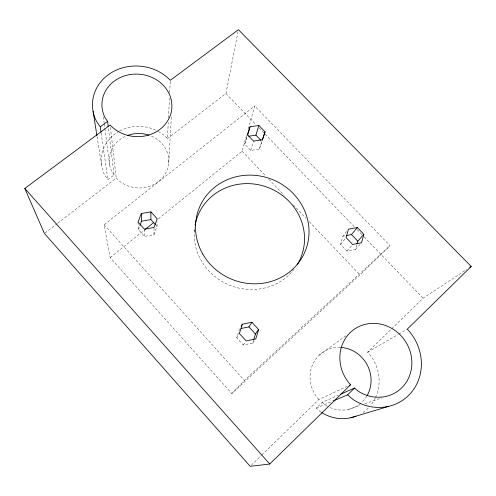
<?xml version="1.0" encoding="UTF-8"?>
<svg xmlns="http://www.w3.org/2000/svg" width="496" height="496" viewBox="0 0 496 496"><rect width="100%" height="100%" fill="white"/><g stroke="black" fill="none" stroke-linecap="round" stroke-linejoin="round"><path stroke-width="0.37" stroke-dasharray="2.48 1.86" d="M138.055 222.14L138.427 229.592L144.609 236.394L153.94 234.744L154.027 227.453M153.94 234.744L157.04 226.331L157.151 221.817M158.336 131.502A37.739 34.509 3.6 0 1 167.462 138.607L168.249 122.5M168.473 117.893L169.452 97.941M169.713 92.572L170.277 81.065M168.745 162.855L171.455 115.022M194.296 231.372L194.686 229.171M167.462 138.607L225.94 93.527L237.962 31.967M346.592 231.514L342.879 236.195L340.566 244.423L346.915 251.063L355.558 249.426L356.878 244.615M158.367 218.773L242.091 151.218L246.859 134.143M248.31 128.948L254.733 105.933L390.017 245.7L359.978 274.871L231.799 393.557L110.174 257.653L104.098 224.756L254.733 105.933M261.913 141.379L259.358 149.048L250.734 150.437L244.695 144.119L247.361 134.639M250.734 150.437L253.574 141.118M239.611 328.774L236.753 337.832L243.276 345.018L252.638 343.077L253.499 340.281M259.358 149.048L262.44 139.711M244.695 144.119L247.306 136.468M138.427 229.592L140.008 225.395M236.753 337.832L239.401 333.51M243.276 345.018L245.725 341.496M252.638 343.077L254.882 340.107M340.566 244.423L346.096 237.615M346.915 251.063L352.637 244.441M355.558 249.426L360.034 244.429M231.799 393.557L244.361 380.457L390.017 245.7M321.048 412.188L316.243 408.103L322.146 402.349L338.328 395.207M251.298 465.236L261.268 455.545M261.82 455.006L318.86 399.559L347.826 386.043M375.559 397.501A40.35 38.006 58.9 0 0 367.617 352.166L423.138 298.189L466.717 269.427M110.174 257.653L144.51 229.952M45.018 233.008L57.195 223.615M57.809 223.144L116.269 178.076A29.797 27.237 3.6 0 0 163.072 177.047A29.797 27.237 3.6 0 0 150.424 135.668M119.121 131.335A37.739 34.509 3.6 0 0 104.718 175.094L107.892 179.695L114.086 174.933L108.333 127.497M319.244 355.155L346.654 335.166M367.617 352.166L398.034 334.515M398.697 334.137L406.627 329.53M316.243 408.103L331.929 401.475M348.663 409.361L361.1 405.046M364.758 403.775L381.585 397.941M342.879 236.195L345.03 235.792M322.146 402.349L325.233 404.972A31.849 30.002 58.9 0 0 328.519 406.844M225.94 93.527L256.029 124.756M259.253 128.104L264.628 133.678M265.162 134.236L354.361 226.808M357.046 229.598L361.882 234.62M364.033 236.846L423.138 298.189M242.091 151.218L265.565 175.838M268.764 179.192L284.233 195.418M293.297 204.929L306.1 218.358M309.306 221.718L359.978 274.871M156.011 225.203L157.04 226.331M104.098 224.756L244.361 380.457M114.086 174.933L112.04 171.976A29.797 27.237 3.6 0 1 125.761 136.189M97.055 136.598L101.754 166.377M101.153 132.922L107.892 179.695M103.342 116.92L104.148 123.039M104.247 123.808L104.749 127.627M104.848 128.396L109.684 165.112M110.416 127.323L116.269 178.076M144.423 229.14L144.609 236.394M294.122 269.229A55.595 52.495 22.2 0 1 229.022 284.952A55.595 52.495 22.2 0 1 194.68 227.546M360.797 403.26A31.849 30.002 58.9 0 1 329.201 407.173M318.86 399.559A31.849 30.002 58.9 0 1 312.437 365.056A31.849 30.002 58.9 0 1 340.69 347.405M366.804 396.106A31.849 30.002 58.9 0 1 361.336 402.783M119.765 130.981A37.739 34.509 3.6 0 1 157.691 131.149M375.249 398.158A40.35 38.006 58.9 0 1 370.779 405.22M368.199 408.096A40.35 38.006 58.9 0 1 361.541 413.36"/><path stroke-width="0.74" d="M155.496 224.638L150.871 219.579L150.871 211.879L141.31 213.522L138.055 222.14L144.423 229.14L154.027 227.453L157.22 218.817L150.871 211.879M363.822 234.31L361.528 242.767L352.637 244.441L346.096 237.615L348.452 229.171L357.3 227.54L363.822 234.31L357.814 241.18L357.064 243.933M247.727 134.98L250.034 126.809L258.862 125.438L265.05 131.862L262.396 139.915M260.908 140.337L255.893 135.117L258.862 125.438M258.639 329.58L255.775 338.917L246.134 340.907L239.401 333.51L242.339 324.192L251.931 322.251L258.639 329.58L255.434 334L253.716 339.58M265.05 131.862L262.44 139.711L253.574 141.118L247.361 134.639L250.034 126.809M140.008 225.395L141.589 221.191L141.31 213.522M241.168 326.157L242.339 324.192M241.044 328.482L248.93 326.883L251.931 322.251M346.462 235.526L351.484 234.596L357.3 227.54M333.355 400.873L347.615 394.853L354.51 388.064L358.211 391.177A37.82 35.098 55 0 0 411.779 365.744A37.82 35.098 55 0 0 363.258 324.886A37.82 35.098 55 0 0 350.585 384.76L269.768 464.02L250.195 466.314L44.411 233.473L24.8 188.449L110.149 125.017A35.03 31.248 5.3 0 0 168.652 119.17A35.03 31.248 5.3 0 0 136.946 74.096A35.03 31.248 5.3 0 0 105.183 117.955L107.589 121.371L108.24 126.728M101.048 132.159L100.273 126.79L96.546 121.464A44.373 39.587 5.2 0 1 112.766 71.877A44.373 39.587 5.2 0 1 170.314 80.296L238.409 29.686L471.2 266.464L407.29 329.146A47.907 44.466 55.1 0 1 412.412 391.077A47.907 44.466 55.1 0 1 353.363 399.708L347.615 394.853M145.111 229.462L153.543 222.661M100.273 126.79L107.589 121.371M469.917 267.313L471.2 266.464M349.209 385.404L350.585 384.76M340.436 394.27L354.51 388.064M350.821 417.744L388.672 406.348M141.589 221.191L150.871 219.579M248.738 136.245L255.893 135.117M351.484 234.596L357.814 241.18M248.93 326.883L255.434 334M24.8 188.449L269.768 464.02M93.087 111.402L96.937 135.836M195.046 225.258A55.595 52.495 22.2 0 1 268.224 187.575A55.595 52.495 22.2 0 1 297.172 264.814M340.69 347.405A31.849 30.002 58.9 0 1 367.17 395.486M127.863 135.346A29.797 27.237 3.6 0 1 148.992 135.148M356.016 416.125A40.35 38.006 58.9 0 1 321.681 412.591M202.771 254.057A57.238 53.859 22.2 0 0 301.091 259.16A57.238 53.859 22.2 0 0 252.929 175.2A57.238 53.859 22.2 0 0 202.771 254.057"/></g></svg>
